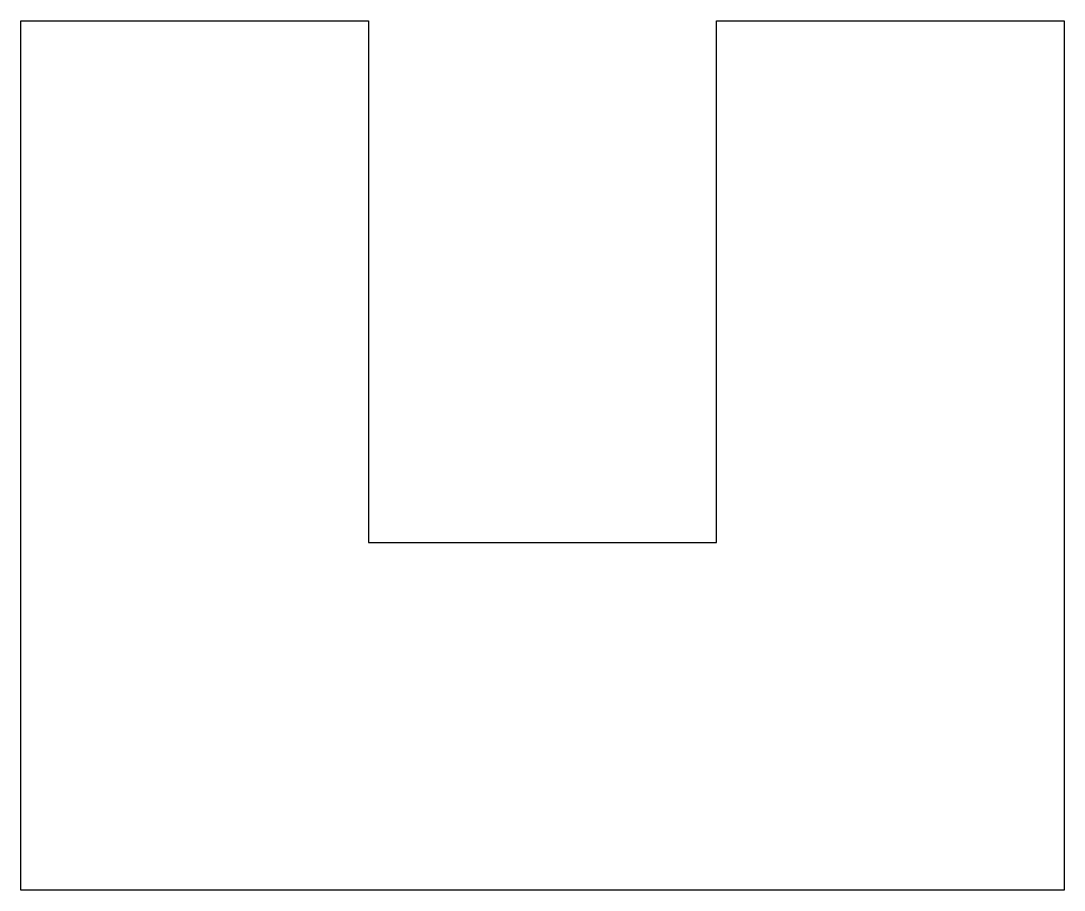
# Model space of a CAD drawing. Header units: inches. Extents: x -0.3 to 0.3, y -0.2 to 0.3.
import ezdxf

# ---------------------------------------------------------------- set-up
doc = ezdxf.new("R2010")
doc.units = ezdxf.units.IN
doc.layers.get('0').update_dxf_attribs({"linetype": 'CONTINUOUS'})

msp = doc.modelspace()

# ---------------------------------------------------------------- linework, layer by layer
msp.add_lwpolyline([(-0.1, 0.3), (-0.1, 0), (0.1, 0), (0.1, 0.3), (0.3, 0.3), (0.3, -0.2), (-0.3, -0.2), (-0.3, 0.3)], close=True)
msp.add_lwpolyline([(-0.1, 0.3), (-0.1, 0), (0.1, 0), (0.1, 0.3), (0.3, 0.3), (0.3, -0.2), (-0.3, -0.2), (-0.3, 0.3)], close=True)

doc.saveas('drawing.dxf')
